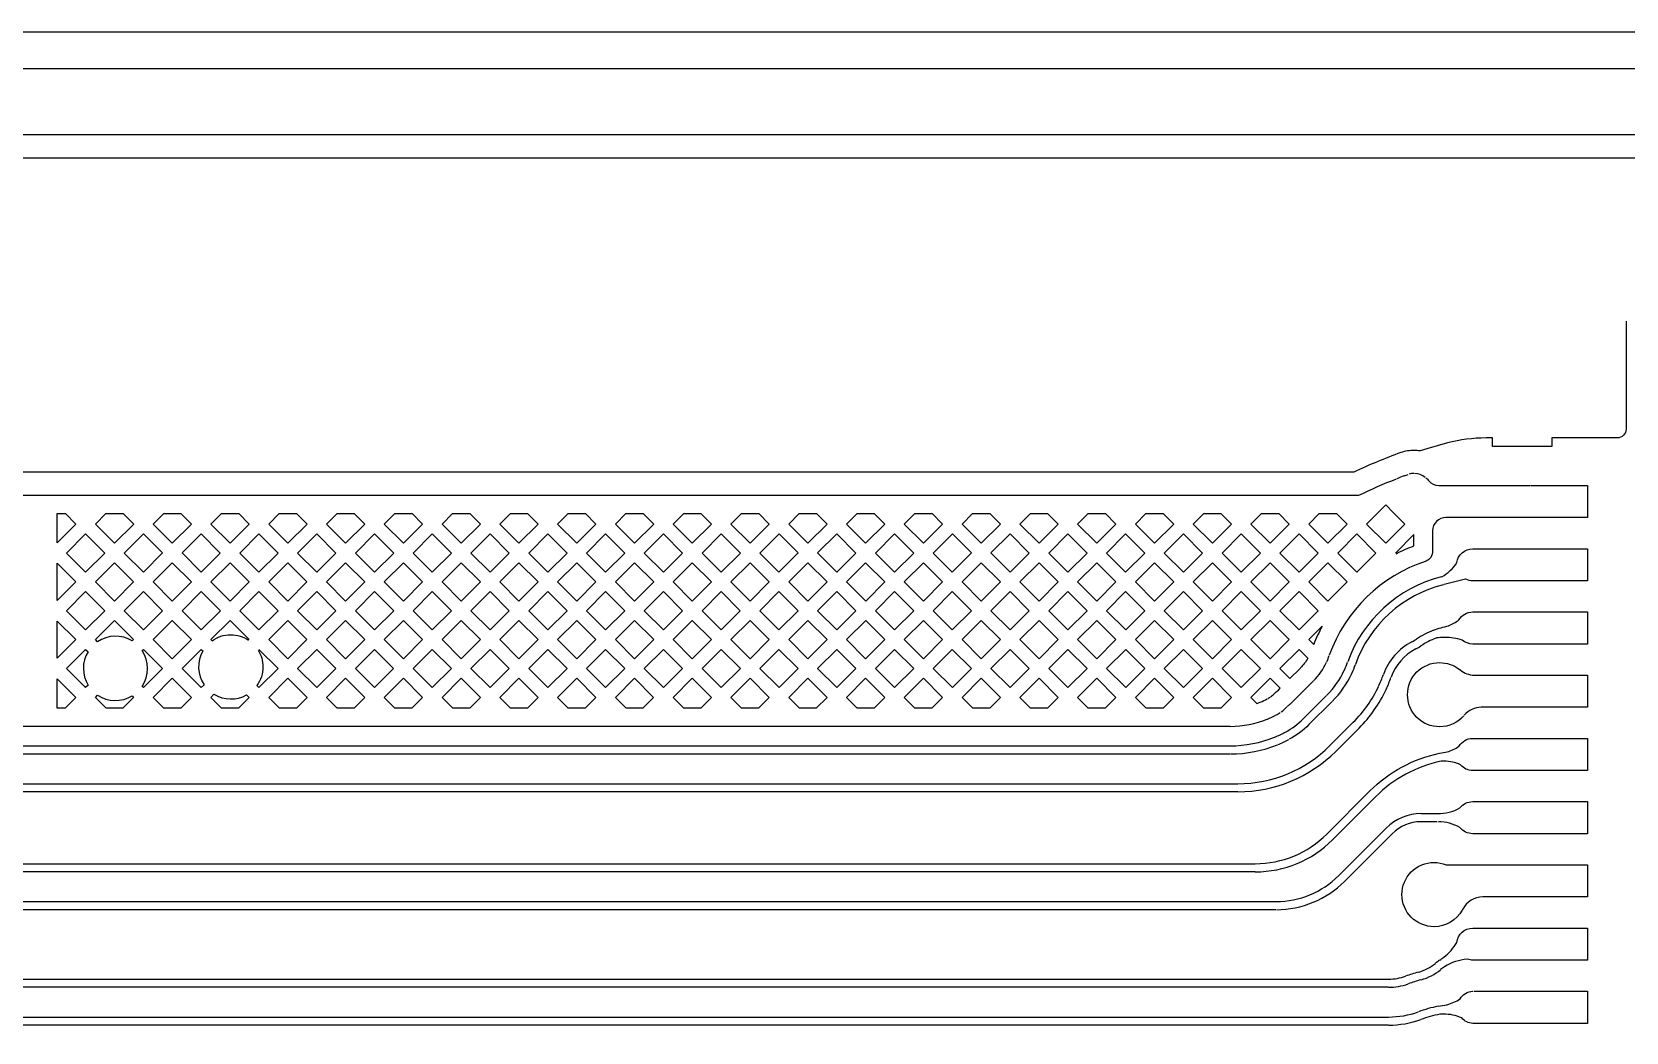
# Model space of a CAD drawing. Extents: x 3664 to 3837, y -413 to -292.
# Drawn here: x 3811.37 to 3820.19, y -326.08 to -320.55 of the extents above; entities that cross this region are included whole.
import ezdxf

# ---------------------------------------------------------------- set-up
doc = ezdxf.new("R2010")
doc.units = 0
doc.layers.add('gbr-dxf_layer0', color=7, linetype='Continuous')
doc.layers.add('gbr-outline-dxf_layer1', color=2, linetype='Continuous')

msp = doc.modelspace()

# ---------------------------------------------------------------- linework, layer by layer
at = {"layer": 'gbr-dxf_layer0'}
for p, q in [((3818.9655, -323.0038), (3818.9872, -322.9958)), ((3819.3445, -323.2351), (3819.1971, -323.2351)), ((3819.0192, -323.3282), (3818.9166, -323.4309)), ((3811.5127, -323.6938), (3811.5127, -323.4879)), ((3811.5127, -324.0133), (3811.5127, -323.8073)), ((3818.437, -323.9105), (3818.5112, -323.8363)), ((3818.4645, -323.938), (3818.437, -323.9105)), ((3811.5127, -324.2892), (3811.5127, -324.1271)), ((3819.6621, -324.2848), (3819.4355, -324.2848)), ((3818.0029, -324.3908), (3800.1743, -324.3908)), ((3819.662, -325.3349), (3819.4013, -325.3349))]:
    msp.add_line(p, q, dxfattribs=at)
at = {"layer": 'gbr-dxf_layer0', "color": 1}
for p, q in [((3819.3036, -323.5761), (3819.1871, -323.6053)), ((3818.4063, -324.349), (3818.535, -324.2203)), ((3818.5545, -324.497), (3818.6835, -324.3682)), ((3818.7153, -324.4001), (3818.5862, -324.5289)), ((3800.1755, -324.4986), (3818.0009, -324.4986)), ((3818.0008, -324.5436), (3800.1744, -324.5436)), ((3818.0448, -324.7529), (3800.1743, -324.7529)), ((3800.1763, -324.7079), (3818.0437, -324.7079))]:
    msp.add_line(p, q, dxfattribs=at)
at = {"layer": 'gbr-dxf_layer0', "color": 2}
for p, q in [((3818.8072, -324.7798), (3818.5682, -325.0188)), ((3819.148, -324.9184), (3819.0611, -324.9184)), ((3800.1768, -325.3604), (3818.2547, -325.3604)), ((3818.255, -325.4054), (3800.1754, -325.4054))]:
    msp.add_line(p, q, dxfattribs=at)
at = {"layer": 'gbr-dxf_layer0', "color": 3}
for p, q in [((3801.3733, -325.7901), (3818.8779, -325.7901)), ((3818.8769, -325.8351), (3801.3727, -325.8351)), ((3819.3497, -325.8571), (3819.4334, -325.8571)), ((3801.373, -325.9995), (3818.8762, -325.9995)), ((3818.8779, -326.0445), (3801.372, -326.0445))]:
    msp.add_line(p, q, dxfattribs=at)
at = {"layer": 'gbr-dxf_layer0', "linetype": 'Continuous'}
for points in [[(3739.2131, -329.4113), (3739.2131, -321.546, -0.414216), (3740.0096, -320.7494), (3771.018, -320.7494, -0.202307), (3781.688, -325.2511, 0.202311), (3782.9082, -325.7659), (3788.4081, -325.7659, 0.202315), (3789.6283, -325.2511, -0.202307), (3800.2983, -320.7494), (3821.8297, -320.7494, -0.414217), (3822.6262, -321.546), (3822.6262, -324.4785)], [(3821.6598, -321.1167), (3800.1734, -321.1167, 0.033096)], [(3739.7191, -322.1149), (3739.7191, -321.5477, -0.377394), (3739.9863, -321.2442), (3770.8938, -321.2442, -0.202308), (3781.2095, -325.5962, 0.202304), (3782.784, -326.2607), (3788.2839, -326.2607, 0.118898), (3789.2862, -326.0189, 0.264777), (3789.5244, -325.8769, 0.049743), (3789.8584, -325.5962, -0.012228), (3790.3619, -325.104, 0.308379), (3790.5953, -324.8916, -0.021115), (3791.5364, -324.122, 0.268033), (3791.7622, -323.9562, -0.026221), (3793.0319, -323.1401, 0.214143), (3793.2321, -323.0278, -0.03315), (3794.9605, -322.2211, 0.130853), (3795.0952, -322.1695, -0.090345), (3800.1739, -321.2442), (3821.4776, -321.2442)], [(3820.1929, -322.1469), (3820.1929, -322.7441, -0.414254), (3820.1429, -322.7941), (3819.7814, -322.7941), (3819.7814, -322.8421), (3819.4528, -322.8421), (3819.4528, -322.7941), (3819.4179, -322.7941, 0.064068), (3819.2048, -322.8215, 0.013699), (3819.0529, -322.8657, 0.036904), (3819.0193, -322.8632, 0.080213), (3818.9473, -322.8749, 0.02431), (3818.6857, -322.9836), (3800.1739, -322.9836, 0.202298), (3791.1048, -326.8101, -0.202305), (3788.2842, -328.0001), (3782.7838, -328.0001, -0.202305), (3779.9631, -326.8101, 0.202298), (3770.894, -322.9836), (3742.7092, -322.9836)], [(3800.1755, -323.1111), (3818.7148, -323.1111, -0.020329), (3818.9224, -323.0203)], [(3819.0855, -323.0151, -0.054726), (3819.1006, -323.0312, 0.212387), (3819.1558, -323.0573), (3819.662, -323.0573)], [(3819.1958, -323.2351, 0.402682), (3819.1209, -323.3071), (3819.1208, -323.4271, -0.199793), (3819.1057, -323.4631, -0.11653), (3819.0858, -323.4753, 0.231212), (3818.5508, -323.9972)], [(3818.9202, -323.4346, -0.028406), (3819.0192, -323.3911), (3819.0192, -323.3282)], [(3812.3629, -323.9104), (3812.3692, -323.9167, -0.156502), (3812.4726, -323.8835, -0.148619), (3812.5715, -323.9136)], [(3812.6243, -323.9686, -0.138071), (3812.6504, -324.0613, -0.156503), (3812.6172, -324.1647)], [(3818.9834, -324.2152, -0.414223), (3819.1612, -324.0374, -0.168), (3819.271, -324.0754, -0.050701), (3819.2751, -324.0782, 0.170701), (3819.3529, -324.107), (3819.6621, -324.107), (3819.9796, -324.107), (3819.9796, -324.2848), (3819.6621, -324.2848)], [(3818.2452, -324.2107, -0.033882), (3818.2688, -324.1902), (3818.279, -324.18), (3818.2232, -324.1242), (3818.1174, -324.2301)], [(3818.4618, -324.1408, 0.009596), (3818.4584, -324.144), (3818.3384, -324.2643)], [(3818.1174, -324.2301), (3818.1506, -324.2634, 0.010547), (3818.1678, -324.2568)], [(3819.2958, -324.3314, -0.21816), (3819.1612, -324.393, -0.414223), (3818.9834, -324.2152)], [(3818.3375, -324.2651, -0.040795), (3818.3312, -324.2704, 0.036319), (3818.3169, -324.2827)], [(3819.4334, -324.2848), (3819.3912, -324.2848, 0.217052), (3819.2977, -324.3294)], [(3818.9523, -325.3217, -0.414223), (3819.1301, -325.1439, -0.09722), (3819.1973, -325.1571), (3819.2801, -325.1571)], [(3819.4001, -325.3349, 0.281629), (3819.2888, -325.403, -0.053677), (3819.2859, -325.4074, -0.273422), (3819.1301, -325.4995, -0.414223), (3818.9523, -325.3217)]]:
    msp.add_lwpolyline(points, format="xyb", dxfattribs=at)
for points in [[(3819.665, -323.0573), (3819.9795, -323.0573), (3819.9795, -323.2351), (3819.3445, -323.2351)], [(3818.9056, -323.2079), (3818.8628, -323.1651), (3818.7568, -323.2711)], [(3818.7568, -323.2711), (3818.8627, -323.377), (3818.9687, -323.271), (3818.9067, -323.2091)], [(3811.5127, -323.4879), (3811.6156, -323.5908), (3811.5127, -323.6938)], [(3812.5748, -323.9103), (3812.4689, -323.8044), (3812.3629, -323.9104)], [(3811.5127, -323.8073), (3811.6156, -323.9103), (3811.5127, -324.0133)], [(3812.6172, -324.1647), (3812.6287, -324.1762), (3812.7347, -324.0702), (3812.6287, -323.9642)], [(3811.5127, -324.1271), (3811.6157, -324.2301), (3811.5566, -324.2892), (3811.5127, -324.2892)], [(3819.2814, -325.1571), (3819.3445, -325.1571), (3819.9795, -325.1571), (3819.9795, -325.3349), (3819.6641, -325.3349)]]:
    msp.add_lwpolyline(points, dxfattribs=at)
for points in [[(3811.5127, -323.374), (3811.5127, -323.2127), (3811.5575, -323.2127), (3811.6157, -323.271)], [(3811.7235, -323.271), (3811.7817, -323.2127), (3811.8772, -323.2127), (3811.9355, -323.271), (3811.8295, -323.377)], [(3812.0432, -323.271), (3812.1015, -323.2127), (3812.1967, -323.2127), (3812.255, -323.271), (3812.1491, -323.3769)], [(3812.3627, -323.271), (3812.421, -323.2127), (3812.5164, -323.2127), (3812.5747, -323.271), (3812.4687, -323.377)], [(3812.6825, -323.271), (3812.7408, -323.2127), (3812.8361, -323.2127), (3812.8945, -323.2711), (3812.7885, -323.3771)], [(3813.0022, -323.2711), (3813.0606, -323.2127), (3813.1558, -323.2127), (3813.2141, -323.271), (3813.1081, -323.377)], [(3813.3219, -323.271), (3813.3801, -323.2127), (3813.4756, -323.2127), (3813.5339, -323.271), (3813.4279, -323.377)], [(3813.6416, -323.271), (3813.6999, -323.2127), (3813.795, -323.2127), (3813.8535, -323.2712), (3813.7476, -323.377)], [(3813.9612, -323.2712), (3814.0197, -323.2127), (3814.115, -323.2127), (3814.1732, -323.271), (3814.0671, -323.3771)], [(3814.281, -323.271), (3814.3392, -323.2127), (3814.4347, -323.2127), (3814.493, -323.271), (3814.387, -323.377)], [(3814.6007, -323.271), (3814.659, -323.2127), (3814.7542, -323.2127), (3814.8126, -323.2711), (3814.7068, -323.377)], [(3814.9204, -323.2711), (3814.9788, -323.2127), (3815.0739, -323.2127), (3815.1322, -323.271), (3815.0263, -323.377)], [(3815.24, -323.271), (3815.2983, -323.2127), (3815.3939, -323.2127), (3815.4521, -323.271), (3815.346, -323.3771)], [(3815.5599, -323.271), (3815.6181, -323.2127), (3815.7134, -323.2127), (3815.7716, -323.271), (3815.6658, -323.3769)], [(3815.8794, -323.271), (3815.9376, -323.2127), (3816.0331, -323.2127), (3816.0914, -323.271), (3815.9854, -323.377)], [(3816.1991, -323.271), (3816.2574, -323.2127), (3816.3528, -323.2127), (3816.4111, -323.271), (3816.3052, -323.377)], [(3816.5189, -323.271), (3816.5772, -323.2127), (3816.6725, -323.2127), (3816.7307, -323.271), (3816.6248, -323.3769)], [(3816.8385, -323.271), (3816.8967, -323.2127), (3816.9922, -323.2127), (3817.0505, -323.271), (3816.9445, -323.377)], [(3817.1583, -323.271), (3817.2165, -323.2127), (3817.3117, -323.2127), (3817.3701, -323.2711), (3817.2643, -323.377)], [(3817.4779, -323.2711), (3817.5363, -323.2127), (3817.6315, -323.2127), (3817.6898, -323.271), (3817.5838, -323.377)], [(3817.7975, -323.271), (3817.8559, -323.2127), (3817.9514, -323.2127), (3818.0096, -323.271), (3817.9036, -323.3771)], [(3818.1174, -323.271), (3818.1756, -323.2127), (3818.2711, -323.2127), (3818.3294, -323.271), (3818.2234, -323.377)], [(3818.4372, -323.271), (3818.4954, -323.2127), (3818.5906, -323.2127), (3818.649, -323.2711), (3818.5431, -323.377)], [(3811.5635, -323.4309), (3811.6696, -323.3248), (3811.7756, -323.4309), (3811.6695, -323.537)], [(3811.8833, -323.4309), (3811.9893, -323.3249), (3812.0952, -323.4308), (3811.9892, -323.5367)], [(3812.203, -323.4308), (3812.3088, -323.3249), (3812.4149, -323.4309), (3812.309, -323.5368)], [(3812.5226, -323.4309), (3812.6286, -323.3249), (3812.7346, -323.4309), (3812.6286, -323.5369)], [(3812.8424, -323.4309), (3812.9483, -323.325), (3813.0542, -323.4309), (3812.9483, -323.5368)], [(3813.162, -323.4309), (3813.268, -323.3249), (3813.374, -323.4309), (3813.268, -323.5369)], [(3813.4817, -323.4309), (3813.5877, -323.3249), (3813.6937, -323.4309), (3813.5878, -323.5369)], [(3813.8015, -323.4309), (3813.9074, -323.3251), (3814.0133, -323.4309), (3813.9074, -323.5368)], [(3814.121, -323.4309), (3814.2271, -323.3248), (3814.3331, -323.4309), (3814.227, -323.5369)], [(3814.4409, -323.4309), (3814.5469, -323.3249), (3814.6529, -323.4309), (3814.5469, -323.5369)], [(3814.7606, -323.4309), (3814.8665, -323.325), (3814.9724, -323.4309), (3814.8665, -323.5368)], [(3815.0801, -323.4309), (3815.1861, -323.3249), (3815.2921, -323.4309), (3815.1862, -323.5369)], [(3815.3999, -323.4309), (3815.506, -323.3248), (3815.6119, -323.4307), (3815.5058, -323.5368)], [(3815.7196, -323.4307), (3815.8255, -323.3249), (3815.9315, -323.4309), (3815.8257, -323.5367)], [(3816.0393, -323.4309), (3816.1453, -323.3249), (3816.2513, -323.4309), (3816.1453, -323.5369)], [(3816.359, -323.4309), (3816.465, -323.3249), (3816.5709, -323.4308), (3816.4649, -323.5368)], [(3816.6787, -323.4308), (3816.7846, -323.3249), (3816.8906, -323.4309), (3816.7847, -323.5368)], [(3816.9984, -323.4309), (3817.1044, -323.3249), (3817.2104, -323.4309), (3817.1044, -323.5369)], [(3817.3182, -323.4309), (3817.424, -323.325), (3817.5299, -323.4309), (3817.424, -323.5368)], [(3817.6377, -323.4309), (3817.7437, -323.3249), (3817.8497, -323.4309), (3817.7437, -323.5369)], [(3817.9574, -323.4309), (3818.0635, -323.3248), (3818.1695, -323.4309), (3818.0634, -323.537)], [(3818.2773, -323.4309), (3818.3833, -323.3249), (3818.4893, -323.4309), (3818.3833, -323.5368)], [(3818.597, -323.4309), (3818.7029, -323.325), (3818.8088, -323.4309), (3818.7029, -323.5368)], [(3811.7234, -323.5908), (3811.8295, -323.4847), (3811.9354, -323.5906), (3811.8293, -323.6967)], [(3812.0431, -323.5906), (3812.1491, -323.4846), (3812.2551, -323.5907), (3812.1491, -323.6966)], [(3812.3629, -323.5907), (3812.4687, -323.4848), (3812.5748, -323.5908), (3812.4689, -323.6967)], [(3812.6825, -323.5908), (3812.7885, -323.4848), (3812.8944, -323.5907), (3812.7884, -323.6967)], [(3813.0021, -323.5907), (3813.1081, -323.4847), (3813.2141, -323.5908), (3813.1082, -323.6967)], [(3813.3219, -323.5908), (3813.4279, -323.4848), (3813.5339, -323.5908), (3813.4279, -323.6968)], [(3813.6416, -323.5908), (3813.7476, -323.4848), (3813.8535, -323.5907), (3813.7475, -323.6967)], [(3813.9613, -323.5907), (3814.0671, -323.4848), (3814.1731, -323.5908), (3814.0673, -323.6967)], [(3814.2809, -323.5908), (3814.387, -323.4847), (3814.493, -323.5908), (3814.3869, -323.6968)], [(3814.6008, -323.5908), (3814.7068, -323.4848), (3814.8126, -323.5907), (3814.7067, -323.6966)], [(3814.9204, -323.5907), (3815.0263, -323.4848), (3815.1323, -323.5908), (3815.0264, -323.6967)], [(3815.24, -323.5908), (3815.346, -323.4848), (3815.4519, -323.5907), (3815.3459, -323.6967)], [(3815.5597, -323.5907), (3815.6658, -323.4846), (3815.7718, -323.5906), (3815.6657, -323.6967)], [(3815.8795, -323.5906), (3815.9854, -323.4848), (3816.0914, -323.5908), (3815.9855, -323.6966)], [(3816.1992, -323.5908), (3816.3052, -323.4848), (3816.411, -323.5907), (3816.3051, -323.6967)], [(3816.5188, -323.5907), (3816.6248, -323.4847), (3816.7308, -323.5907), (3816.6248, -323.6967)], [(3816.8386, -323.5907), (3816.9445, -323.4847), (3817.0505, -323.5908), (3816.9446, -323.6967)], [(3817.1583, -323.5908), (3817.2643, -323.4848), (3817.3702, -323.5907), (3817.2642, -323.6966)], [(3817.4779, -323.5907), (3817.5838, -323.4848), (3817.6898, -323.5908), (3817.5839, -323.6967)], [(3817.7976, -323.5908), (3817.9036, -323.4848), (3818.0096, -323.5908), (3817.9036, -323.6968)], [(3818.1173, -323.5908), (3818.2234, -323.4847), (3818.3294, -323.5907), (3818.2233, -323.6968)], [(3818.4371, -323.5907), (3818.5431, -323.4847), (3818.6491, -323.5907), (3818.5431, -323.6966)], [(3811.5636, -323.7506), (3811.6695, -323.6447), (3811.7754, -323.7506), (3811.6695, -323.8565)], [(3811.8831, -323.7506), (3811.9892, -323.6445), (3812.0952, -323.7505), (3811.9892, -323.8566)], [(3812.203, -323.7505), (3812.309, -323.6445), (3812.415, -323.7505), (3812.309, -323.8565)], [(3812.5228, -323.7505), (3812.6286, -323.6447), (3812.7345, -323.7506), (3812.6287, -323.8564)], [(3812.8423, -323.7506), (3812.9483, -323.6446), (3813.0543, -323.7506), (3812.9483, -323.8566)], [(3813.162, -323.7506), (3813.268, -323.6446), (3813.374, -323.7506), (3813.268, -323.8566)], [(3813.4818, -323.7506), (3813.5878, -323.6447), (3813.6936, -323.7505), (3813.5877, -323.8565)], [(3813.8014, -323.7505), (3813.9074, -323.6446), (3814.0134, -323.7506), (3813.9074, -323.8566)], [(3814.1212, -323.7506), (3814.227, -323.6447), (3814.333, -323.7507), (3814.2272, -323.8566)], [(3814.4408, -323.7507), (3814.5469, -323.6446), (3814.6528, -323.7505), (3814.5467, -323.8566)], [(3814.7605, -323.7505), (3814.8665, -323.6445), (3814.9725, -323.7505), (3814.8665, -323.8565)], [(3815.0803, -323.7505), (3815.1862, -323.6447), (3815.292, -323.7506), (3815.1862, -323.8564)], [(3815.3998, -323.7506), (3815.5058, -323.6446), (3815.6118, -323.7506), (3815.5058, -323.8566)], [(3815.7196, -323.7506), (3815.8257, -323.6445), (3815.9317, -323.7505), (3815.8256, -323.8566)], [(3816.0394, -323.7505), (3816.1453, -323.6447), (3816.2512, -323.7505), (3816.1453, -323.8564)], [(3816.3589, -323.7505), (3816.4649, -323.6446), (3816.5709, -323.7506), (3816.4649, -323.8566)], [(3816.6787, -323.7506), (3816.7847, -323.6446), (3816.8907, -323.7506), (3816.7847, -323.8566)], [(3816.9985, -323.7506), (3817.1044, -323.6446), (3817.2103, -323.7505), (3817.1043, -323.8565)], [(3817.3181, -323.7505), (3817.424, -323.6445), (3817.5301, -323.7505), (3817.4241, -323.8565)], [(3817.6378, -323.7505), (3817.7437, -323.6447), (3817.8497, -323.7507), (3817.7438, -323.8566)], [(3817.9575, -323.7507), (3818.0634, -323.6447), (3818.1694, -323.7507), (3818.0634, -323.8566)], [(3818.2772, -323.7507), (3818.3833, -323.6446), (3818.4892, -323.7505), (3818.3831, -323.8566)], [(3812.043, -323.9105), (3812.1491, -323.8044), (3812.2551, -323.9104), (3812.1491, -324.0165)], [(3812.6825, -323.9103), (3812.7884, -323.8045), (3812.8944, -323.9105), (3812.7885, -324.0163)], [(3813.0022, -323.9105), (3813.1082, -323.8045), (3813.2142, -323.9105), (3813.1082, -324.0165)], [(3813.3219, -323.9105), (3813.4279, -323.8045), (3813.5338, -323.9104), (3813.4278, -324.0164)], [(3813.6415, -323.9104), (3813.7475, -323.8044), (3813.8535, -323.9104), (3813.7475, -324.0164)], [(3813.9613, -323.9104), (3814.0673, -323.8045), (3814.1733, -323.9105), (3814.0673, -324.0165)], [(3814.6006, -323.9105), (3814.7067, -323.8044), (3814.8127, -323.9104), (3814.7066, -324.0165)], [(3814.9204, -323.9104), (3815.0264, -323.8044), (3815.1323, -323.9103), (3815.0263, -324.0163)], [(3815.2401, -323.9103), (3815.3459, -323.8045), (3815.4519, -323.9105), (3815.3461, -324.0163)], [(3815.5597, -323.9105), (3815.6657, -323.8045), (3815.7717, -323.9105), (3815.6657, -324.0165)], [(3815.8795, -323.9105), (3815.9855, -323.8044), (3816.0914, -323.9103), (3815.9853, -324.0164)], [(3816.1992, -323.9103), (3816.3051, -323.8044), (3816.4111, -323.9104), (3816.3052, -324.0163)], [(3816.5188, -323.9104), (3816.6248, -323.8045), (3816.7308, -323.9105), (3816.6248, -324.0165)], [(3816.8386, -323.9105), (3816.9446, -323.8045), (3817.0505, -323.9104), (3816.9445, -324.0164)], [(3817.1582, -323.9104), (3817.2642, -323.8044), (3817.3702, -323.9104), (3817.2642, -324.0164)], [(3817.478, -323.9104), (3817.5839, -323.8044), (3817.69, -323.9104), (3817.584, -324.0164)], [(3817.7977, -323.9104), (3817.9036, -323.8046), (3818.0095, -323.9105), (3817.9036, -324.0164)], [(3818.1173, -323.9105), (3818.2233, -323.8045), (3818.3292, -323.9105), (3818.2232, -324.0165)], [(3814.2811, -323.9105), (3814.3869, -323.8046), (3814.4928, -323.9105), (3814.3869, -324.0164)], [(3812.8424, -324.0702), (3812.9483, -323.9643), (3813.0543, -324.0704), (3812.9484, -324.1762)], [(3813.1621, -324.0704), (3813.268, -323.9644), (3813.3739, -324.0703), (3813.2679, -324.1762)], [(3813.4817, -324.0703), (3813.5877, -323.9643), (3813.6937, -324.0703), (3813.5877, -324.1763)], [(3813.8014, -324.0703), (3813.9074, -323.9643), (3814.0134, -324.0703), (3813.9074, -324.1763)], [(3814.1212, -324.0703), (3814.2272, -323.9643), (3814.3331, -324.0702), (3814.2271, -324.1762)], [(3814.4408, -324.0702), (3814.5467, -323.9644), (3814.6527, -324.0704), (3814.5468, -324.1762)], [(3814.7605, -324.0704), (3814.8665, -323.9643), (3814.9724, -324.0702), (3814.8663, -324.1763)], [(3815.0802, -324.0702), (3815.1862, -323.9642), (3815.2922, -324.0702), (3815.1862, -324.1762)], [(3815.4, -324.0702), (3815.5058, -323.9643), (3815.6118, -324.0704), (3815.506, -324.1762)], [(3815.7196, -324.0704), (3815.8256, -323.9644), (3815.9315, -324.0703), (3815.8255, -324.1762)], [(3816.0392, -324.0703), (3816.1453, -323.9642), (3816.2513, -324.0702), (3816.1452, -324.1763)], [(3816.3591, -324.0702), (3816.4649, -323.9643), (3816.571, -324.0703), (3816.4651, -324.1762)], [(3816.6787, -324.0703), (3816.7847, -323.9643), (3816.8906, -324.0702), (3816.7846, -324.1762)], [(3816.9983, -324.0702), (3817.1043, -323.9642), (3817.2104, -324.0703), (3817.1044, -324.1762)], [(3817.3181, -324.0703), (3817.4241, -323.9643), (3817.5301, -324.0703), (3817.4241, -324.1763)], [(3817.6378, -324.0703), (3817.7438, -323.9643), (3817.8497, -324.0702), (3817.7437, -324.1762)], [(3817.9575, -324.0702), (3818.0634, -323.9644), (3818.1694, -324.0704), (3818.0635, -324.1762)], [(3812.0432, -324.2301), (3812.1491, -324.1243), (3812.2549, -324.2301), (3812.1959, -324.2892), (3812.1023, -324.2892)], [(3812.6826, -324.2301), (3812.7885, -324.1241), (3812.8946, -324.2301), (3812.8355, -324.2892), (3812.7417, -324.2892)], [(3813.0023, -324.2301), (3813.1082, -324.1242), (3813.2141, -324.2301), (3813.155, -324.2892), (3813.0614, -324.2892)], [(3813.3218, -324.2301), (3813.4278, -324.1241), (3813.5338, -324.2301), (3813.4748, -324.2892), (3813.3809, -324.2892)], [(3813.6416, -324.2301), (3813.7475, -324.1242), (3813.8536, -324.2302), (3813.7946, -324.2892), (3813.7006, -324.2892)], [(3813.9613, -324.2302), (3814.0673, -324.1242), (3814.1732, -324.2301), (3814.1141, -324.2892), (3814.0203, -324.2892)], [(3814.281, -324.2301), (3814.3869, -324.1241), (3814.493, -324.2301), (3814.4339, -324.2892), (3814.3401, -324.2892)], [(3814.6007, -324.2301), (3814.7066, -324.1243), (3814.8125, -324.2301), (3814.7534, -324.2892), (3814.6598, -324.2892)], [(3814.9202, -324.2301), (3815.0263, -324.1241), (3815.1323, -324.2301), (3815.0732, -324.2892), (3814.9793, -324.2892)], [(3815.2401, -324.2301), (3815.3461, -324.1241), (3815.4521, -324.2301), (3815.393, -324.2892), (3815.2992, -324.2892)], [(3815.5598, -324.2301), (3815.6657, -324.1242), (3815.7716, -324.2301), (3815.7125, -324.2892), (3815.6189, -324.2892)], [(3815.8794, -324.2301), (3815.9853, -324.1241), (3816.0914, -324.2301), (3816.0323, -324.2892), (3815.9384, -324.2892)], [(3816.1991, -324.2301), (3816.3052, -324.1241), (3816.4112, -324.2301), (3816.3521, -324.2892), (3816.2582, -324.2892)], [(3816.519, -324.2301), (3816.6248, -324.1242), (3816.7307, -324.2301), (3816.6716, -324.2892), (3816.5781, -324.2892)], [(3816.8385, -324.2301), (3816.9445, -324.1241), (3817.0505, -324.2301), (3816.9914, -324.2892), (3816.8976, -324.2892)], [(3817.1582, -324.2301), (3817.2642, -324.1241), (3817.3702, -324.2301), (3817.3112, -324.2892), (3817.2173, -324.2892)], [(3817.478, -324.2301), (3817.584, -324.1242), (3817.6899, -324.2301), (3817.6307, -324.2892), (3817.5371, -324.2892)], [(3817.7976, -324.2301), (3817.9036, -324.1241), (3818.0096, -324.2301), (3817.9505, -324.2892), (3817.8567, -324.2892)]]:
    msp.add_lwpolyline(points, close=True, dxfattribs=at)
at = {"layer": 'gbr-dxf_layer0', "color": 1, "linetype": 'Continuous'}
for points in [[(3819.1734, -323.5623, 0.125714), (3819.2564, -323.4843, -0.375336), (3819.3445, -323.4073)], [(3819.4334, -323.5851), (3819.3445, -323.5851, -0.113877), (3819.3056, -323.5761)], [(3819.1281, -323.8585, -0.042148), (3819.2109, -323.834, 0.052019), (3819.2677, -323.8012, -0.267109), (3819.3446, -323.757), (3819.4334, -323.757)], [(3819.3445, -323.9348, -0.181901), (3819.286, -323.9127, 0.077146), (3819.19, -323.8979)], [(3818.5651, -324.2539), (3818.4382, -324.3808, -0.074431), (3818.3282, -324.4622)]]:
    msp.add_lwpolyline(points, format="xyb", dxfattribs=at)
for points in [[(3819.3445, -323.4073), (3819.9795, -323.4073), (3819.9795, -323.5851), (3819.4355, -323.5851)], [(3819.4355, -323.757), (3819.9795, -323.757), (3819.9795, -323.9348), (3819.3445, -323.9348)]]:
    msp.add_lwpolyline(points, dxfattribs=at)
at = {"layer": 'gbr-dxf_layer0', "linetype": 'Continuous'}
for points in [[(3811.7234, -323.9103), (3811.8293, -323.8045), (3811.9353, -323.9105), (3811.9279, -323.9178, 0.294402), (3811.7353, -323.9222)], [(3811.5635, -324.0702), (3811.6695, -323.9642), (3811.6828, -323.9775, 0.280287), (3811.6834, -324.1623), (3811.6695, -324.1762)], [(3811.9822, -324.1692, 0.305113), (3811.9829, -323.9707), (3811.9892, -323.9644), (3812.0952, -324.0704), (3811.9893, -324.1762)], [(3812.2029, -324.0704), (3812.309, -323.9643), (3812.3181, -323.9733, 0.284184), (3812.3249, -324.1602), (3812.3088, -324.1763)], [(3818.2771, -324.0704), (3818.3831, -323.9644), (3818.4322, -324.0135, -0.058747), (3818.392, -324.0669, 0.008142), (3818.3868, -324.0719), (3818.3328, -324.126)], [(3811.7234, -324.2301), (3811.7362, -324.2173, 0.290922), (3811.927, -324.2216), (3811.9354, -324.2301), (3811.8764, -324.2892), (3811.7825, -324.2892)], [(3812.3627, -324.2301), (3812.3799, -324.213, 0.273038), (3812.5605, -324.2158), (3812.5748, -324.2301), (3812.5157, -324.2892), (3812.4218, -324.2892)]]:
    msp.add_lwpolyline(points, format="xyb", close=True, dxfattribs=at)
at = {"layer": 'gbr-dxf_layer0', "color": 2, "linetype": 'Continuous'}
for points in [[(3819.1623, -324.5393, -0.013556), (3819.203, -324.532, 0.084378), (3819.2675, -324.5015, -0.26797), (3819.3445, -324.4571), (3819.4334, -324.4571)], [(3818.1411, -325.1511, 0.198347), (3818.5364, -324.987), (3818.7754, -324.748, -0.145794), (3819.1598, -324.5398)], [(3819.3445, -324.6349, -0.221492), (3819.2764, -324.6032, 0.109662), (3819.1863, -324.5832)], [(3819.0593, -324.8734), (3819.1499, -324.8734, 0.12444), (3819.2738, -324.8421, -0.234136), (3819.3445, -324.8071), (3819.4334, -324.8071)], [(3819.0582, -324.9185, 0.197731), (3818.8979, -324.9853), (3818.6345, -325.2486)], [(3819.3445, -324.9849, -0.234626), (3819.2737, -324.9497, 0.119353), (3819.155, -324.9185)], [(3818.2562, -325.3604, 0.198909), (3818.6027, -325.2168), (3818.8661, -324.9535)], [(3818.1398, -325.1961), (3800.1754, -325.1961, -0.122577), (3800.1648, -325.1935, 0.003079), (3800.0195, -325.1945)], [(3800.1684, -325.1485), (3800.1754, -325.1485, -0.121984), (3800.1859, -325.1511), (3818.138, -325.1511)]]:
    msp.add_lwpolyline(points, format="xyb", dxfattribs=at)
for points in [[(3819.4355, -324.4571), (3819.9795, -324.4571), (3819.9795, -324.6349), (3819.3445, -324.6349)], [(3819.434, -324.8071), (3819.9795, -324.8071), (3819.9795, -324.9849), (3819.3445, -324.9849)]]:
    msp.add_lwpolyline(points, dxfattribs=at)
at = {"layer": 'gbr-dxf_layer0', "color": 3, "linetype": 'Continuous'}
for points in [[(3819.1616, -325.6845, -0.012249), (3819.1846, -325.6685, 0.098062), (3819.2561, -325.5869, -0.384505), (3819.3445, -325.5071)], [(3819.4334, -325.6849), (3819.3445, -325.6849, -0.086274), (3819.3146, -325.6797, 0.121557), (3819.1873, -325.7214, 0.0124), (3819.1667, -325.7374)], [(3819.1542, -325.9396, -0.014973), (3819.2016, -325.9315, 0.080016), (3819.2745, -325.8987, -0.242222), (3819.3445, -325.8573)], [(3819.1811, -325.9833, 0.019378), (3819.1618, -325.9841, 0.035478), (3819.058, -326.0132)], [(3819.3445, -326.0348, -0.199505), (3819.2831, -326.0049, 0.103888), (3819.1821, -325.9833)]]:
    msp.add_lwpolyline(points, format="xyb", dxfattribs=at)
for points in [[(3819.3446, -325.5071), (3819.9796, -325.5071), (3819.9796, -325.6849), (3819.4355, -325.6849)], [(3819.4355, -325.8571), (3819.9795, -325.8571), (3819.9795, -326.0349), (3819.3445, -326.0349)]]:
    msp.add_lwpolyline(points, dxfattribs=at)
at = {"layer": 'gbr-dxf_layer0'}
for centre, radius, start, end in [((3819.9418, -325.6164), 2.789, 110.52213, 111.39863), ((3819.0193, -323.0924), 0.1017, 90.01377, 105.548), ((3819.0192, -323.0924), 0.1017, 51.94773, 88.69143), ((3819.3524, -324.2838), 0.9529, 151.98964, 158.72066), ((3818.1855, -323.8696), 0.3872, 316.01777, 334.59613), ((3818.1508, -323.859), 0.4232, 335.56874, 340.76044), ((3818.0007, -323.8512), 0.4387, 292.5102, 298.07985), ((3818.1106, -324.0542), 0.2078, 298.5738, 302.62056), ((3818.1378, -324.1029), 0.1522, 305.0455, 314.75366), ((3818.0007, -323.8512), 0.5403, 292.63186, 298.05382), ((3818.1106, -324.0542), 0.3094, 298.11464, 302.88359), ((3818.1378, -324.1029), 0.2538, 305.25568, 314.79028), ((3818.0021, -323.849), 0.5418, 270.26572, 292.25546)]:
    msp.add_arc(centre, radius, start, end, dxfattribs=at)
at = {"layer": 'gbr-dxf_layer0', "color": 1}
for centre, radius, start, end in [((3819.3524, -324.2838), 0.7433, 104.1897, 160.3191), ((3819.3524, -324.2838), 0.6984, 104.07568, 160.24813), ((3819.3149, -324.3366), 0.5132, 111.38096, 123.35084), ((3819.1608, -324.215), 0.3303, 117.69597, 160.17489), ((3819.1608, -324.215), 0.2853, 117.5749, 160.32103), ((3818.8773, -323.6687), 0.2853, 297.28374, 302.9328), ((3818.8773, -323.6687), 0.3303, 297.40083, 303.03003), ((3819.3149, -324.3366), 0.4682, 111.6912, 123.28283), ((3819.1901, -324.2143), 0.3165, 90.32942, 98.50742), ((3818.1509, -323.8587), 0.5312, 335.41605, 340.68363), ((3818.1509, -323.8587), 0.5762, 335.49737, 340.77137), ((3818.1855, -323.8699), 0.4951, 315.27505, 334.871), ((3818.1855, -323.8699), 0.5401, 314.97007, 334.95423), ((3818.1517, -323.8567), 0.7406, 335.14333, 340.49984), ((3818.1517, -323.8567), 0.7856, 335.24422, 340.44212), ((3818.1853, -323.87), 0.7046, 315.00238, 334.88362), ((3818.1853, -323.87), 0.7496, 315.00285, 334.99517), ((3818.1111, -324.054), 0.4173, 298.1049, 315.01734), ((3818.0024, -323.8487), 0.6498, 270.00104, 292.24435), ((3818.0024, -323.8487), 0.6948, 270.14856, 292.17309), ((3818.0447, -323.9862), 0.7217, 270.01076, 314.92159), ((3818.001, -323.8512), 0.6481, 292.50214, 298.1747), ((3818.001, -323.8512), 0.6931, 292.43446, 298.11972), ((3818.0447, -323.9862), 0.7667, 270.08961, 314.92278)]:
    msp.add_arc(centre, radius, start, end, dxfattribs=at)
at = {"layer": 'gbr-dxf_layer0', "color": 2}
for centre, radius, start, end in [((3819.317, -325.2892), 0.7207, 101.81932, 135.02197), ((3819.1864, -324.7961), 0.213, 90.49707, 94.11057), ((3819.0592, -325.1467), 0.2732, 90.3087, 134.9773), ((3818.1401, -324.5904), 0.6057, 270.11565, 314.97743), ((3818.2562, -324.8703), 0.5351, 270.19087, 314.99261)]:
    msp.add_arc(centre, radius, start, end, dxfattribs=at)
at = {"layer": 'gbr-dxf_layer0', "color": 3}
for centre, radius, start, end in [((3818.978, -325.5061), 0.2535, 285.38317, 309.22922), ((3818.978, -325.5061), 0.2985, 285.66573, 309.13166), ((3819.5011, -326.1486), 0.575, 126.23937, 129.08155), ((3818.8778, -325.5111), 0.324, 270.03052, 289.61994), ((3818.8778, -325.5111), 0.279, 270.24349, 289.77387), ((3819.315, -326.7296), 1.0155, 105.497, 109.68435), ((3819.315, -326.7296), 0.9705, 105.41284, 109.73359), ((3818.878, -325.5109), 0.4886, 270.12272, 289.71959), ((3819.3149, -326.7296), 0.8061, 101.59086, 109.66514), ((3818.878, -325.5109), 0.5335, 270.15537, 289.62291)]:
    msp.add_arc(centre, radius, start, end, dxfattribs=at)
at = {"layer": 'gbr-outline-dxf_layer1', "linetype": 'Continuous'}
msp.add_lwpolyline([(3739.0097, -333.1459), (3739.0097, -321.546, -0.414215), (3740.0097, -320.546), (3771.0177, -320.546, -0.202312), (3781.8338, -325.1091, 0.202309), (3782.9082, -325.5625), (3788.4081, -325.5625, 0.202214), (3789.4821, -325.1095, -0.202322), (3800.2986, -320.546), (3821.8297, -320.546, -0.414215), (3822.8297, -321.546), (3822.8297, -333.1459, -0.414215), (3821.8297, -334.1459), (3800.7131, -334.1459, 0.196009), (3798.9654, -334.8586, -0.196007), (3788.4081, -339.1624), (3782.9082, -339.1624, -0.196007), (3772.351, -334.8586, 0.196013), (3770.6032, -334.1459), (3740.0097, -334.1459, -0.414215)], format="xyb", close=True, dxfattribs=at)

doc.saveas('drawing.dxf')
